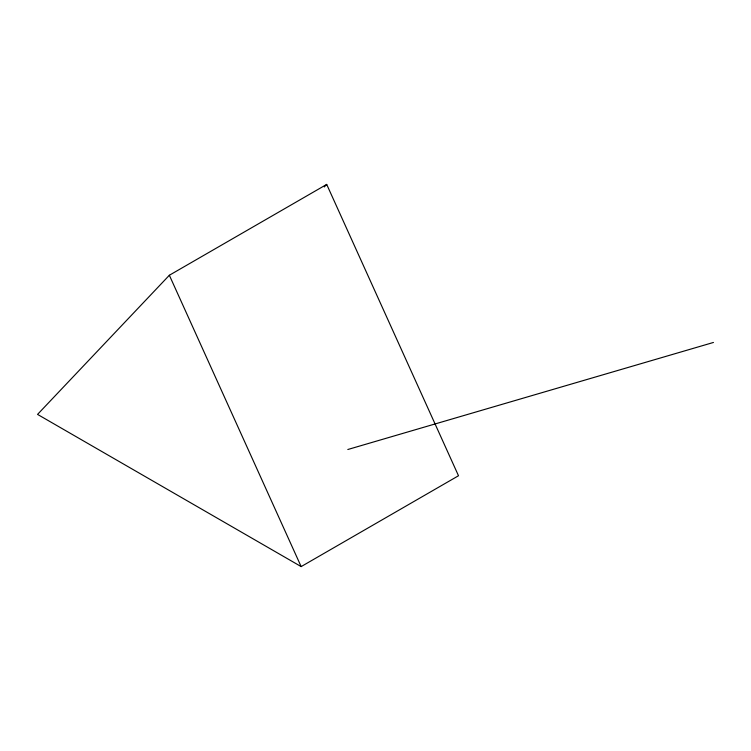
<?xml version="1.0" encoding="UTF-8"?>
<svg xmlns="http://www.w3.org/2000/svg" width="751" height="751" viewBox="0 0 751 751"><rect width="100%" height="100%" fill="white"/><g stroke="black" fill="none" stroke-linecap="round" stroke-linejoin="round"><path stroke-width="1.13" d="M169.351 275.251L37.55 414.402L301.151 566.592L458.504 475.749L326.704 184.408L169.351 275.251L301.151 566.592M324.291 186.952L326.704 184.408M347.807 449.511L713.45 342.456"/></g></svg>
